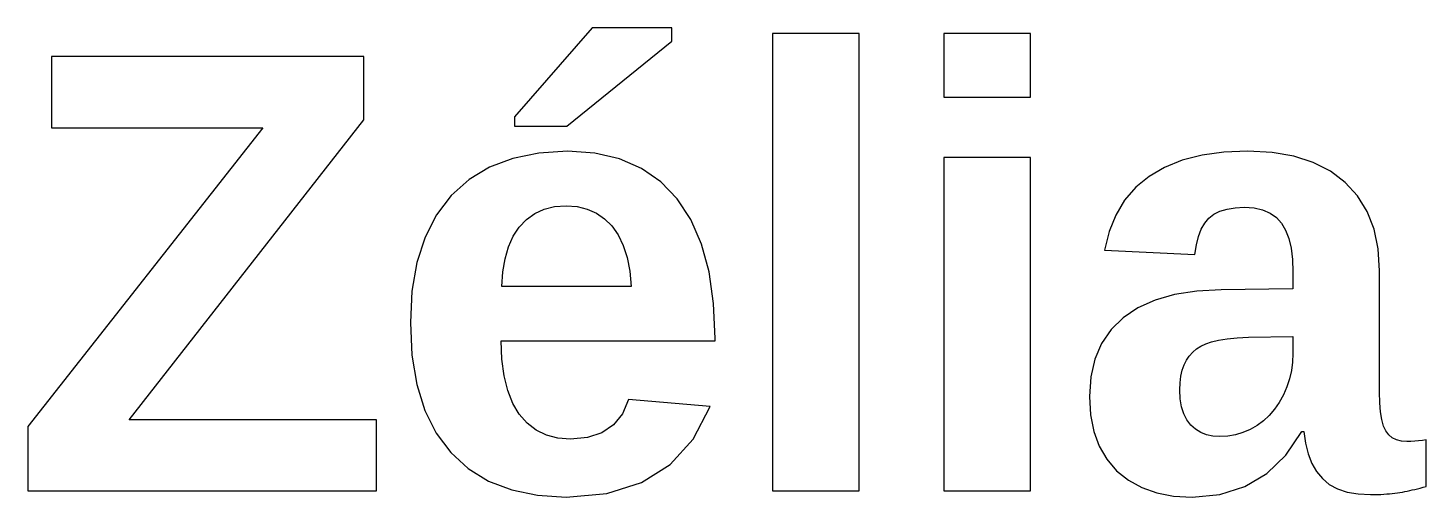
# Model space of a CAD drawing. Header units: metres. Extents: x 18 to 589, y 31 to 387.
# Drawn here: x 549.97 to 574.58, y 233.57 to 241.83 of the extents above; entities that cross this region are included whole.
import ezdxf

# ---------------------------------------------------------------- set-up
doc = ezdxf.new("R2010")
doc.units = ezdxf.units.M

msp = doc.modelspace()

# ---------------------------------------------------------------- linework, layer by layer
for p, q in [((559.899, 241.826), (558.532, 240.264)), ((561.299, 241.826), (559.899, 241.826)), ((561.299, 241.593), (561.299, 241.826)), ((564.6, 241.729), (563.075, 241.729)), ((563.075, 241.729), (563.075, 233.678)), ((564.6, 233.678), (564.6, 241.729)), ((567.614, 241.729), (566.09, 241.729)), ((566.09, 241.729), (566.09, 240.606)), ((567.614, 240.606), (567.614, 241.729)), ((559.455, 240.096), (561.299, 241.593)), ((555.881, 241.322), (550.38, 241.322)), ((550.38, 241.322), (550.38, 240.069)), ((555.881, 240.21), (555.881, 241.322)), ((566.09, 240.606), (567.614, 240.606)), ((551.747, 234.931), (555.881, 240.21)), ((558.532, 240.264), (558.532, 240.096)), ((554.101, 240.069), (549.968, 234.812)), ((550.38, 240.069), (554.101, 240.069)), ((558.532, 240.096), (559.455, 240.096)), ((558.503, 239.531), (558.094, 239.375)), ((558.96, 239.625), (558.503, 239.531)), ((559.465, 239.656), (558.96, 239.625)), ((559.947, 239.623), (559.465, 239.656)), ((560.381, 239.522), (559.947, 239.623)), ((560.768, 239.355), (560.381, 239.522)), ((567.614, 239.548), (566.09, 239.548)), ((566.09, 239.548), (566.09, 233.678)), ((567.614, 233.678), (567.614, 239.548)), ((570.288, 239.497), (569.977, 239.373)), ((570.636, 239.586), (570.288, 239.497)), ((571.021, 239.639), (570.636, 239.586)), ((571.443, 239.656), (571.021, 239.639)), ((571.867, 239.634), (571.443, 239.656)), ((572.251, 239.569), (571.867, 239.634)), ((572.594, 239.459), (572.251, 239.569)), ((572.896, 239.306), (572.594, 239.459)), ((558.094, 239.375), (557.733, 239.156)), ((561.106, 239.12), (560.768, 239.355)), ((569.704, 239.214), (569.469, 239.021)), ((569.977, 239.373), (569.704, 239.214)), ((573.157, 239.108), (572.896, 239.306)), ((557.733, 239.156), (557.42, 238.875)), ((561.397, 238.818), (561.106, 239.12)), ((569.469, 239.021), (569.273, 238.794)), ((573.374, 238.871), (573.157, 239.108)), ((557.42, 238.875), (557.161, 238.536)), ((561.637, 238.452), (561.397, 238.818)), ((569.273, 238.794), (569.116, 238.534)), ((573.542, 238.596), (573.374, 238.871)), ((557.161, 238.536), (556.958, 238.143)), ((558.742, 238.457), (558.888, 238.561)), ((558.888, 238.561), (559.054, 238.636)), ((559.054, 238.636), (559.239, 238.681)), ((559.239, 238.681), (559.444, 238.696)), ((559.444, 238.696), (559.637, 238.682)), ((559.637, 238.682), (559.814, 238.639)), ((559.814, 238.639), (559.975, 238.568)), ((559.975, 238.568), (560.119, 238.469)), ((569.116, 238.534), (568.998, 238.241)), ((570.683, 238.389), (570.756, 238.476)), ((570.756, 238.476), (570.845, 238.546)), ((570.845, 238.546), (570.951, 238.6)), ((570.951, 238.6), (571.075, 238.638)), ((571.075, 238.638), (571.217, 238.661)), ((571.217, 238.661), (571.378, 238.669)), ((571.378, 238.669), (571.55, 238.658)), ((571.55, 238.658), (571.701, 238.624)), ((571.701, 238.624), (571.833, 238.568)), ((571.833, 238.568), (571.943, 238.49)), ((571.943, 238.49), (572.034, 238.39)), ((573.663, 238.285), (573.542, 238.596)), ((558.511, 238.16), (558.617, 238.322)), ((558.617, 238.322), (558.742, 238.457)), ((560.119, 238.469), (560.247, 238.341)), ((560.247, 238.341), (560.356, 238.184)), ((561.824, 238.023), (561.637, 238.452)), ((568.998, 238.241), (568.92, 237.915)), ((570.572, 238.154), (570.622, 238.282)), ((570.622, 238.282), (570.683, 238.389)), ((572.034, 238.39), (572.106, 238.266)), ((572.106, 238.266), (572.162, 238.119)), ((573.735, 237.937), (573.663, 238.285)), ((556.958, 238.143), (556.814, 237.696)), ((558.428, 237.975), (558.511, 238.16)), ((560.356, 238.184), (560.445, 238)), ((560.445, 238), (560.513, 237.786)), ((561.957, 237.532), (561.824, 238.023)), ((570.51, 237.839), (570.535, 238.007)), ((570.535, 238.007), (570.572, 238.154)), ((572.162, 238.119), (572.203, 237.948)), ((558.327, 237.532), (558.367, 237.765)), ((558.367, 237.765), (558.428, 237.975)), ((560.513, 237.786), (560.561, 237.545)), ((568.92, 237.915), (570.51, 237.839)), ((572.203, 237.948), (572.227, 237.753)), ((572.227, 237.753), (572.235, 237.535)), ((573.759, 237.551), (573.735, 237.937)), ((556.814, 237.696), (556.728, 237.195)), ((558.31, 237.275), (558.327, 237.532)), ((560.561, 237.545), (560.589, 237.275)), ((562.037, 236.979), (561.957, 237.532)), ((572.235, 237.535), (572.235, 237.237)), ((573.759, 235.414), (573.759, 237.551)), ((560.589, 237.275), (558.31, 237.275)), ((556.728, 237.195), (556.699, 236.64)), ((569.809, 237.034), (569.507, 236.899)), ((570.153, 237.132), (569.809, 237.034)), ((570.541, 237.192), (570.153, 237.132)), ((570.971, 237.215), (570.541, 237.192)), ((572.235, 237.237), (570.971, 237.215)), ((562.064, 236.363), (562.037, 236.979)), ((569.507, 236.899), (569.248, 236.727)), ((556.699, 236.64), (556.727, 236.068)), ((569.034, 236.518), (568.868, 236.275)), ((569.248, 236.727), (569.034, 236.518)), ((558.312, 235.994), (558.299, 236.32)), ((558.299, 236.32), (562.064, 236.32)), ((562.064, 236.32), (562.064, 236.363)), ((568.868, 236.275), (568.749, 235.998)), ((570.615, 236.226), (570.699, 236.268)), ((570.699, 236.268), (570.801, 236.303)), ((570.801, 236.303), (570.927, 236.333)), ((570.927, 236.333), (571.078, 236.356)), ((571.078, 236.356), (571.253, 236.373)), ((571.253, 236.373), (571.454, 236.385)), ((571.454, 236.385), (572.235, 236.396)), ((572.235, 236.396), (572.235, 236.098)), ((556.727, 236.068), (556.812, 235.553)), ((570.36, 235.978), (570.411, 236.052)), ((570.411, 236.052), (570.471, 236.118)), ((570.471, 236.118), (570.538, 236.176)), ((570.538, 236.176), (570.615, 236.226)), ((572.235, 236.098), (572.228, 235.945)), ((558.35, 235.702), (558.312, 235.994)), ((568.749, 235.998), (568.678, 235.685)), ((570.262, 235.697), (570.286, 235.801)), ((570.286, 235.801), (570.318, 235.895)), ((570.318, 235.895), (570.36, 235.978)), ((572.208, 235.796), (572.174, 235.65)), ((572.228, 235.945), (572.208, 235.796)), ((556.812, 235.553), (556.955, 235.096)), ((558.413, 235.443), (558.35, 235.702)), ((568.678, 235.685), (568.654, 235.338)), ((570.244, 235.457), (570.248, 235.582)), ((570.248, 235.582), (570.262, 235.697)), ((572.174, 235.65), (572.127, 235.507)), ((558.502, 235.218), (558.413, 235.443)), ((560.54, 235.289), (560.431, 235.037)), ((561.977, 235.164), (560.54, 235.289)), ((568.654, 235.338), (568.673, 235.017)), ((570.251, 235.299), (570.244, 235.457)), ((570.275, 235.158), (570.251, 235.299)), ((572.067, 235.368), (571.994, 235.236)), ((572.127, 235.507), (572.067, 235.368)), ((573.764, 235.229), (573.759, 235.414)), ((556.955, 235.096), (557.154, 234.696)), ((558.617, 235.026), (558.502, 235.218)), ((558.754, 234.869), (558.617, 235.026)), ((560.431, 235.037), (560.275, 234.841)), ((561.676, 234.59), (561.977, 235.164)), ((570.313, 235.033), (570.275, 235.158)), ((570.367, 234.926), (570.313, 235.033)), ((571.912, 235.116), (571.819, 235.008)), ((571.994, 235.236), (571.912, 235.116)), ((573.777, 235.068), (573.764, 235.229)), ((573.799, 234.932), (573.777, 235.068)), ((549.968, 234.812), (549.968, 233.678)), ((556.103, 234.931), (551.747, 234.931)), ((556.103, 233.678), (556.103, 234.931)), ((558.913, 234.747), (558.754, 234.869)), ((560.275, 234.841), (560.071, 234.701)), ((568.673, 235.017), (568.731, 234.726)), ((570.436, 234.836), (570.367, 234.926)), ((570.518, 234.763), (570.436, 234.836)), ((571.603, 234.828), (571.482, 234.758)), ((571.716, 234.912), (571.603, 234.828)), ((571.819, 235.008), (571.716, 234.912)), ((573.83, 234.82), (573.799, 234.932)), ((573.87, 234.733), (573.83, 234.82)), ((557.154, 234.696), (557.409, 234.353)), ((559.094, 234.659), (558.913, 234.747)), ((559.296, 234.607), (559.094, 234.659)), ((559.52, 234.589), (559.296, 234.607)), ((559.819, 234.617), (559.52, 234.589)), ((560.071, 234.701), (559.819, 234.617)), ((561.272, 234.144), (561.676, 234.59)), ((568.731, 234.726), (568.826, 234.465)), ((570.611, 234.706), (570.518, 234.763)), ((570.713, 234.665), (570.611, 234.706)), ((570.826, 234.641), (570.713, 234.665)), ((570.949, 234.633), (570.826, 234.641)), ((571.09, 234.641), (570.949, 234.633)), ((571.225, 234.664), (571.09, 234.641)), ((571.356, 234.703), (571.225, 234.664)), ((571.482, 234.758), (571.356, 234.703)), ((572.11, 234.309), (572.392, 234.725)), ((572.392, 234.725), (572.425, 234.725)), ((572.425, 234.725), (572.455, 234.516)), ((573.921, 234.666), (573.87, 234.733)), ((573.983, 234.613), (573.921, 234.666)), ((574.058, 234.576), (573.983, 234.613)), ((574.144, 234.553), (574.058, 234.576)), ((574.242, 234.546), (574.144, 234.553)), ((574.311, 234.547), (574.242, 234.546)), ((574.379, 234.551), (574.311, 234.547)), ((574.446, 234.558), (574.379, 234.551)), ((574.513, 234.567), (574.446, 234.558)), ((574.578, 234.579), (574.513, 234.567)), ((574.578, 233.754), (574.578, 234.579)), ((557.409, 234.353), (557.718, 234.071)), ((568.826, 234.465), (568.96, 234.234)), ((571.776, 233.985), (572.11, 234.309)), ((572.455, 234.516), (572.503, 234.329)), ((572.503, 234.329), (572.569, 234.163)), ((557.718, 234.071), (558.076, 233.852)), ((560.766, 233.825), (561.272, 234.144)), ((568.96, 234.234), (569.132, 234.033)), ((572.569, 234.163), (572.652, 234.018)), ((558.076, 233.852), (558.483, 233.695)), ((560.156, 233.633), (560.766, 233.825)), ((569.132, 234.033), (569.338, 233.866)), ((569.338, 233.866), (569.573, 233.736)), ((571.389, 233.754), (571.776, 233.985)), ((572.652, 234.018), (572.753, 233.895)), ((572.753, 233.895), (572.874, 233.793)), ((549.968, 233.678), (556.103, 233.678)), ((558.483, 233.695), (558.939, 233.601)), ((558.939, 233.601), (559.444, 233.57)), ((559.444, 233.57), (560.156, 233.633)), ((563.075, 233.678), (564.6, 233.678)), ((566.09, 233.678), (567.614, 233.678)), ((569.573, 233.736), (569.839, 233.644)), ((569.839, 233.644), (570.135, 233.588)), ((570.135, 233.588), (570.461, 233.57)), ((570.461, 233.57), (570.951, 233.616)), ((570.951, 233.616), (571.389, 233.754)), ((572.874, 233.793), (573.02, 233.714)), ((573.02, 233.714), (573.19, 233.658)), ((573.19, 233.658), (573.384, 233.624)), ((573.384, 233.624), (573.602, 233.613)), ((573.602, 233.613), (573.665, 233.613)), ((573.665, 233.613), (573.725, 233.615)), ((573.725, 233.615), (573.782, 233.617)), ((573.782, 233.617), (573.836, 233.62)), ((573.836, 233.62), (573.887, 233.624)), ((573.887, 233.624), (573.935, 233.628)), ((573.935, 233.628), (573.982, 233.633)), ((573.982, 233.633), (574.028, 233.639)), ((574.028, 233.639), (574.073, 233.645)), ((574.073, 233.645), (574.117, 233.651)), ((574.117, 233.651), (574.161, 233.658)), ((574.161, 233.658), (574.204, 233.666)), ((574.204, 233.666), (574.247, 233.674)), ((574.247, 233.674), (574.291, 233.684)), ((574.291, 233.684), (574.334, 233.694)), ((574.334, 233.694), (574.379, 233.705)), ((574.379, 233.705), (574.425, 233.717)), ((574.425, 233.717), (574.474, 233.729)), ((574.474, 233.729), (574.525, 233.741)), ((574.525, 233.741), (574.578, 233.754))]:
    msp.add_line(p, q)

doc.saveas('drawing.dxf')
